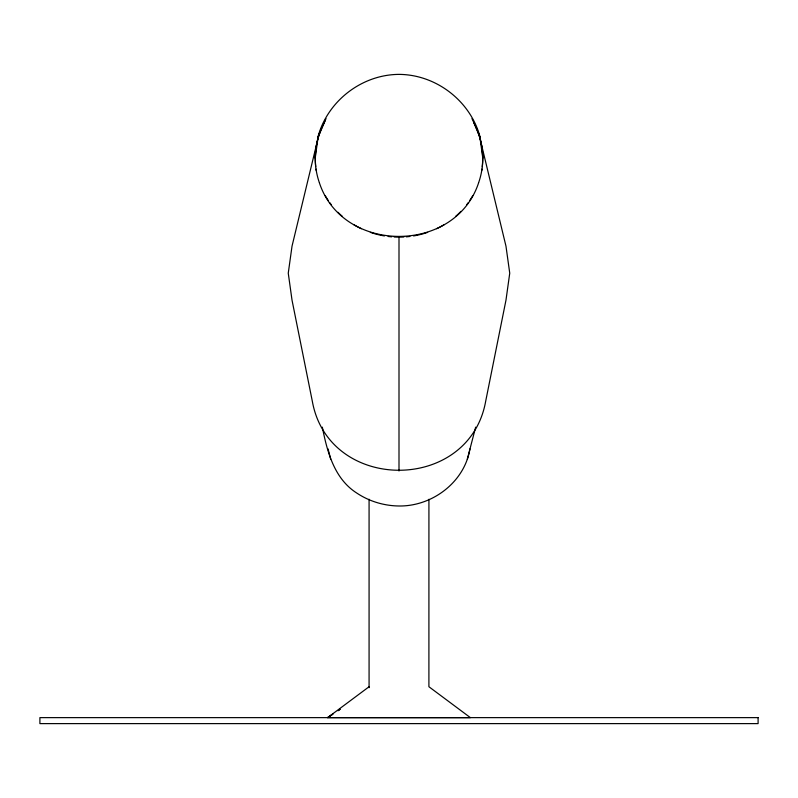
<?xml version="1.0" encoding="UTF-8"?>
<svg xmlns="http://www.w3.org/2000/svg" width="798" height="798" viewBox="0 0 798 798"><rect width="100%" height="100%" fill="white"/><g stroke="black" fill="none" stroke-linecap="round" stroke-linejoin="round"><path stroke-width="1.2" d="M428.925 499.279L428.905 686.729L470.371 717.631L327.629 717.631L369.095 686.729L369.075 687.706L369.075 499.259M316.237 170.523C313.674 154.074 316.597 137.047 324.347 122.313M481.763 170.523C484.326 154.074 481.403 137.047 473.653 122.313L479.937 137.226L482.79 158.174M315.21 158.174L318.063 137.226L319.31 133.765M316.237 145.815L292.028 246.163L288.258 273.175L292.028 300.188L312.317 401.224C328.766 493.264 469.234 493.264 485.683 401.224L505.972 300.188L509.742 273.175L505.972 246.163L481.763 145.815M322.342 427.149C327.16 451.678 334.262 478.75 356.786 493.064C369.245 501.383 384.038 505.822 399 505.992C432.117 506.471 464.556 482.211 469.932 448.895M467.309 459.219L475.658 427.149M318.063 136.478C327.848 100.757 361.963 74.583 399 74.384C436.037 74.583 470.152 100.757 479.937 136.478M318.063 137.226L325.045 120.957M478.69 182.572C455.359 254.343 342.641 254.343 319.31 182.572M324.766 121.396L326.013 118.623M471.987 118.623L473.234 121.396M478.69 133.765L479.937 137.226M328.068 448.895L330.691 459.219M399 237.136L399 470.99M478.032 131.939A83.79 78.972 0 0 1 482.301 166.652M481.982 169.086A83.79 78.972 0 0 1 478.85 182.084M472.815 195.54A83.79 78.972 0 0 1 469.563 200.747M468.137 202.782A83.79 78.972 0 0 1 466.64 204.777M460.905 211.39A83.79 78.972 0 0 1 455.628 216.378M443.997 224.787A83.79 78.972 0 0 1 436.626 228.727M427.638 232.378A83.79 78.972 0 0 1 413.564 235.939M409.933 236.457A83.79 78.972 0 0 1 406.282 236.836M403.848 237.006A83.79 78.972 0 0 1 394.152 237.006M391.718 236.836A83.79 78.972 0 0 1 388.067 236.457M384.437 235.939A83.79 78.972 0 0 1 370.362 232.378M361.374 228.727A83.79 78.972 0 0 1 354.003 224.787M342.372 216.378A83.79 78.972 0 0 1 337.973 212.278M331.36 204.777A83.79 78.972 0 0 1 329.863 202.782M328.437 200.747A83.79 78.972 0 0 1 325.185 195.54M319.15 182.084A83.79 78.972 0 0 1 316.018 169.086M315.699 166.652A83.79 78.972 0 0 1 319.968 131.939M320.866 129.655A83.79 78.972 0 0 1 322.352 126.264M475.648 126.264A83.79 78.972 0 0 1 477.134 129.655M332.786 714.18L327.629 717.631L332.786 714.19M340.018 709.332L337.953 710.719L340.008 709.372M758.1 717.631L39.9 717.631L39.9 723.616L758.1 723.616L758.1 717.631"/></g></svg>
